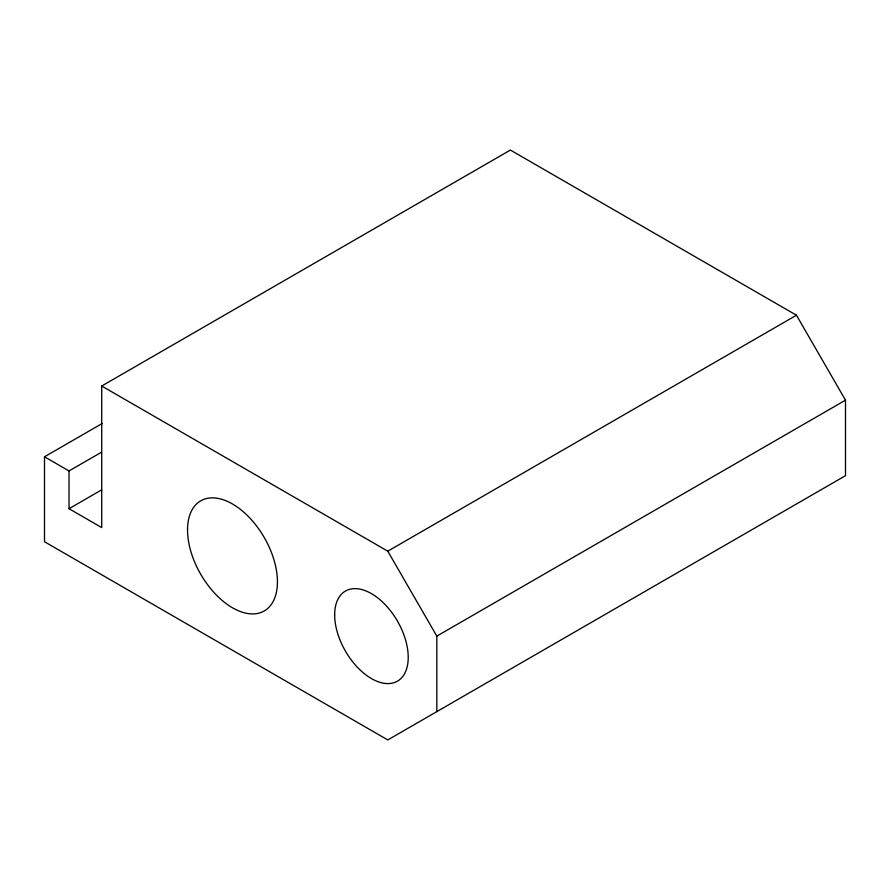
<?xml version="1.0" encoding="UTF-8"?>
<svg xmlns="http://www.w3.org/2000/svg" width="890" height="890" viewBox="0 0 890 890"><rect width="100%" height="100%" fill="white"/><g stroke="black" fill="none" stroke-linecap="round" stroke-linejoin="round"><path stroke-width="1.33" d="M101.471 452.22L69.02 470.955L69.02 508.702L101.716 527.581L101.716 386.015L510.393 150.065L796.461 315.227L845.5 400.166L845.5 475.672L387.784 739.935L44.5 541.743L44.5 456.793L102.194 423.484M69.02 508.702L101.716 489.834M101.716 386.015L387.784 551.177L796.461 315.227M436.823 711.622L436.823 636.116L845.5 400.166M44.5 456.793L69.02 470.955M387.784 551.177L436.823 636.116M187.534 529.939A63.579 36.701 60 0 0 254.963 613.822A63.579 36.701 60 0 0 254.963 523.921A63.579 36.701 60 0 0 187.534 529.939M334.662 614.879A52.02 30.026 60 0 0 389.831 683.509A52.02 30.026 60 0 0 389.831 609.95A52.02 30.026 60 0 0 334.662 614.879"/></g></svg>
